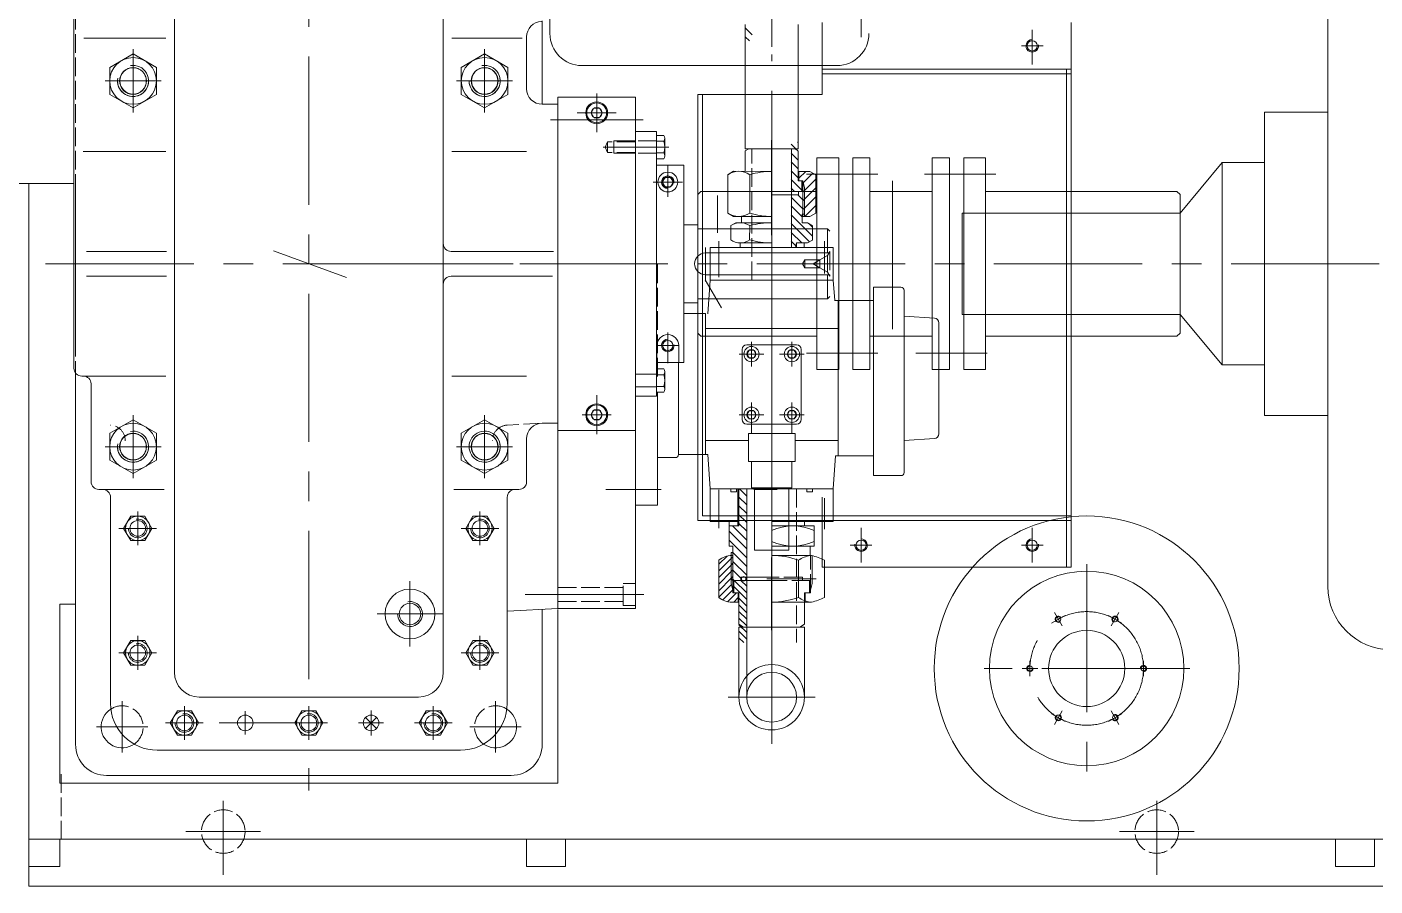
# Model space of a CAD drawing. Header units: inches. Extents: x 76 to 22091, y 292 to 17065.
# Drawn here: x 11301 to 12167, y 6599 to 7151 of the extents above; entities that cross this region are included whole.
import ezdxf

# ---------------------------------------------------------------- set-up
doc = ezdxf.new("R2010")
doc.units = ezdxf.units.IN
doc.header["$MEASUREMENT"] = 0
for name, pattern in [('ACAD_ISO02W100', [15, 12, -3]), ('CENTER', [50.8, 31.75, -6.35, 6.35, -6.35]), ('EB_DASH', [6, 3, -3])]:
    doc.linetypes.add(name, pattern=pattern)
for name, color, linetype, lineweight in [('CAXA0', 7, 'Continuous', 5), ('CAXA1', 5, 'CENTER', 5), ('CAXA2', 6, 'EB_DASH', 5), ('CAXA3', 7, 'Continuous', 5)]:
    doc.layers.add(name, color=color, linetype=linetype, lineweight=lineweight)

msp = doc.modelspace()

# ---------------------------------------------------------------- linework, layer by layer
at = {"layer": 'CAXA0', "color": 7, "linetype": 'Continuous', "lineweight": 5}
for p, q in [((11331, 7396.86), (11331, 6931.27)), ((11395.58, 7358.36), (11395.58, 6735.92)), ((11568.44, 7358.36), (11568.44, 6735.92)), ((11637.01, 7357.18), (11637.01, 7146.26)), ((12137.01, 6791.13), (12137.01, 7205.6)), ((11632.01, 7154.44), (11632.01, 7100.86)), ((11762.52, 7152.16), (11762.52, 7072.26)), ((11762.52, 7149.95), (11767.02, 7145.45)), ((11796.52, 7152.16), (11796.52, 7072.26)), ((11972, 6803.37), (11972, 7153.37)), ((11390.01, 7143.36), (11337.43, 7143.36)), ((11574, 7143.36), (11619.18, 7143.36)), ((11622.01, 7144.16), (11622.01, 7110.86)), ((11762.52, 7144.3), (11765.16, 7141.66)), ((11369.01, 7133.18), (11354.01, 7124.52)), ((11369.01, 7133.18), (11384.01, 7124.52)), ((11595, 7133.18), (11580, 7124.52)), ((11595, 7133.18), (11610, 7124.52)), ((11632.02, 7136.8), (11632.02, 7100.86)), ((11954, 7138.37), (11940, 7138.37)), ((11354.01, 7107.2), (11354.01, 7124.52)), ((11384.01, 7107.2), (11384.01, 7124.52)), ((11580, 7107.2), (11580, 7124.52)), ((11610, 7107.2), (11610, 7124.52)), ((11657.51, 7125.76), (11821.51, 7125.76)), ((11812, 7123.37), (11972, 7123.37)), ((11969, 6803.37), (11969, 7123.37)), ((11812, 7120.37), (11972, 7120.37)), ((11369.01, 7098.54), (11354.01, 7107.2)), ((11369.01, 7098.54), (11384.01, 7107.2)), ((11595, 7098.54), (11580, 7107.2)), ((11595, 7098.54), (11610, 7107.2)), ((11632.01, 7100.86), (11642.02, 7100.86)), ((11642.02, 7105.36), (11642.02, 6777.47)), ((11642.02, 7105.36), (11642.02, 7083.37)), ((11642.02, 7105.36), (11692.02, 7105.36)), ((11663.55, 7095.36), (11665.28, 7098.36)), ((11668.75, 7098.36), (11665.28, 7098.36)), ((11670.48, 7095.36), (11668.75, 7098.36)), ((11692.02, 6907.86), (11692.02, 7105.36)), ((11663.55, 7095.36), (11665.28, 7092.36)), ((11663.55, 7095.36), (11665.28, 7092.36)), ((11668.75, 7092.36), (11665.28, 7092.36)), ((11670.48, 7095.36), (11668.75, 7092.36)), ((12096.29, 7095.87), (12096.29, 6900.87)), ((12096.29, 7095.87), (12137.01, 7095.87)), ((11642.02, 7083.37), (11642.02, 7023.36)), ((11692.02, 7083.36), (11705.52, 7083.36)), ((11705.52, 6913.35), (11705.52, 7083.36)), ((11710.21, 7080.87), (11705.52, 7080.87)), ((11710.21, 7077.11), (11705.52, 7077.11)), ((11710.82, 7078.99), (11710.82, 7067.73)), ((11796.52, 7072.26), (11762.52, 7072.26)), ((11764.91, 7072.27), (11762.56, 7070.92)), ((11792.07, 7075.15), (11796.57, 7070.65)), ((11792.2, 7008.86), (11792.2, 7072.26)), ((11794.22, 7072.26), (11796.57, 7070.89)), ((11796.21, 7076.66), (11796.57, 7076.3)), ((11390.01, 7070.46), (11336.95, 7070.46)), ((11574, 7070.46), (11622.01, 7070.46)), ((11710.21, 7069.61), (11705.52, 7069.61)), ((11710.21, 7065.85), (11705.52, 7065.85)), ((11762.56, 7070.92), (11762.55, 7057.77)), ((11792.07, 7069.49), (11796.56, 7065)), ((11792.07, 7063.84), (11796.56, 7059.35)), ((11796.56, 7070.9), (11796.55, 7051.74)), ((11808.58, 7066.35), (11808.58, 6930.37)), ((11822.58, 7066.35), (11808.58, 7066.35)), ((11822.58, 7066.37), (11822.58, 6930.37)), ((11831.58, 7066.35), (11831.58, 6930.37)), ((11842.58, 7066.35), (11831.58, 7066.35)), ((11842.58, 7066.35), (11842.58, 6930.37)), ((11893.78, 7066.35), (11882.78, 7066.35)), ((11882.78, 7066.35), (11882.78, 6930.37)), ((11893.78, 7066.35), (11893.78, 6930.37)), ((11903.03, 7066.37), (11903.03, 6930.37)), ((11903.03, 7066.35), (11917.03, 7066.35)), ((11917.03, 7066.35), (11917.03, 6930.37)), ((12042.01, 7030.87), (12069.15, 7063.37)), ((12069.15, 6933.37), (12069.15, 7063.37)), ((12069.15, 7063.37), (12096.29, 7063.37)), ((11723.01, 7061.75), (11705.52, 7061.75)), ((11709.29, 7050.86), (11711.03, 7053.86)), ((11714.49, 7053.86), (11711.03, 7053.86)), ((11716.22, 7050.86), (11714.49, 7053.86)), ((11723.01, 6934.96), (11723.01, 7061.75)), ((11751.25, 7055.59), (11751.23, 7030.97)), ((11751.25, 7055.59), (11751.23, 7030.97)), ((11755.04, 7057.78), (11751.25, 7055.59)), ((11755.04, 7057.78), (11751.25, 7055.59)), ((11779.55, 7057.76), (11755.04, 7057.78)), ((11779.55, 7057.76), (11755.04, 7057.78)), ((11765.4, 7055.58), (11765.38, 7030.96)), ((11765.4, 7055.58), (11765.38, 7030.96)), ((11792.07, 7058.18), (11796.55, 7053.7)), ((11804.06, 7057.74), (11796.55, 7057.74)), ((11804.06, 7057.74), (11796.55, 7057.74)), ((11797.05, 7057.74), (11797.05, 7051.74)), ((11801.51, 7057.74), (11797.05, 7053.28)), ((11797.05, 7057.74), (11797.05, 7051.74)), ((11801.51, 7057.74), (11797.05, 7053.28)), ((11806.03, 7056.6), (11799.84, 7050.42)), ((11806.03, 7056.6), (11799.84, 7050.42)), ((11804.06, 7057.74), (11807.85, 7055.54)), ((11804.06, 7057.74), (11807.85, 7055.54)), ((11807.85, 7055.54), (11807.83, 7030.92)), ((11807.85, 7055.54), (11807.83, 7030.92)), ((11285.01, 7049.86), (11331, 7049.86)), ((11302.01, 6813.36), (11302.01, 7049.86)), ((11709.29, 7050.86), (11711.03, 7047.86)), ((11709.29, 7050.86), (11711.03, 7047.86)), ((11714.49, 7047.86), (11711.03, 7047.86)), ((11716.22, 7050.86), (11714.49, 7047.86)), ((11792.07, 7052.52), (11798.84, 7045.75)), ((11792.07, 7046.87), (11794.19, 7044.74)), ((11799.55, 7051.74), (11796.55, 7051.74)), ((11799.55, 7051.74), (11796.55, 7051.74)), ((11798.51, 7051.74), (11798.85, 7051.4)), ((11798.85, 7051.74), (11798.84, 7044.74)), ((11798.85, 7051.74), (11798.84, 7044.74)), ((11799.55, 7051.74), (11799.53, 7028.74)), ((11799.55, 7051.74), (11799.53, 7028.74)), ((11800.54, 7045.47), (11799.54, 7044.47)), ((11800.54, 7045.47), (11799.54, 7044.47)), ((11799.84, 7050.42), (11799.55, 7050.12)), ((11799.84, 7050.42), (11799.55, 7050.12)), ((11807.85, 7052.76), (11800.54, 7045.47)), ((11807.85, 7052.76), (11800.54, 7045.47)), ((11807.84, 7047.1), (11800.54, 7039.81)), ((11807.84, 7047.1), (11800.54, 7039.81)), ((11734, 7044.85), (11732, 7042.85)), ((11808.58, 7044.85), (11734, 7044.85)), ((11799.54, 7044.74), (11779.54, 7044.76)), ((11799.54, 7044.74), (11779.54, 7044.76)), ((11796.79, 7042.64), (11779.54, 7042.66)), ((11796.79, 7042.64), (11779.54, 7042.66)), ((11792.07, 7041.21), (11799.53, 7033.75)), ((11796.29, 7042.64), (11799.54, 7039.4)), ((11796.79, 7044.74), (11796.79, 7042.64)), ((11796.79, 7044.74), (11796.79, 7042.64)), ((11800.54, 7039.81), (11799.54, 7038.81)), ((11800.54, 7039.81), (11799.54, 7038.81)), ((11807.84, 7041.45), (11800.53, 7034.15)), ((11807.84, 7041.45), (11800.53, 7034.15)), ((11882.78, 7044.85), (11842.58, 7044.85)), ((12040, 7044.86), (11917.03, 7044.86)), ((12042, 7042.86), (12040, 7044.86)), ((12042, 6953.88), (12042, 7042.86)), ((11755.02, 7028.78), (11751.23, 7030.97)), ((11755.02, 7028.78), (11751.23, 7030.97)), ((11755.02, 7028.78), (11779.53, 7028.76)), ((11755.02, 7028.78), (11779.53, 7028.76)), ((11760.03, 7028.78), (11760.02, 7024.78)), ((11760.03, 7028.78), (11760.02, 7024.78)), ((11792.07, 7035.55), (11799.03, 7028.6)), ((11792.07, 7029.89), (11805.81, 7016.15)), ((11799.03, 7030.24), (11799.02, 7024.74)), ((11799.03, 7030.24), (11799.02, 7024.74)), ((11800.53, 7030.24), (11799.03, 7030.24)), ((11800.53, 7030.24), (11799.03, 7030.24)), ((11804.03, 7028.74), (11799.03, 7028.74)), ((11804.03, 7028.74), (11799.03, 7028.74)), ((11800.53, 7034.15), (11799.53, 7033.15)), ((11800.53, 7034.15), (11799.53, 7033.15)), ((11807.83, 7035.79), (11800.77, 7028.74)), ((11807.83, 7035.79), (11800.77, 7028.74)), ((11804.03, 7028.74), (11807.83, 7030.92)), ((11804.03, 7028.74), (11807.83, 7030.92)), ((11902.01, 7030.87), (12042, 7030.87)), ((11902.01, 6965.87), (11902.01, 7030.87)), ((11902.01, 7030.87), (12042.01, 7030.87)), ((11723.01, 7023.36), (11732, 7023.36)), ((11815.45, 7020.86), (11732, 7020.86)), ((11753.22, 7022.88), (11753.21, 7013.69)), ((11753.22, 7022.88), (11753.21, 7013.69)), ((11756.52, 7024.78), (11753.22, 7022.88)), ((11756.52, 7024.78), (11753.22, 7022.88)), ((11756.52, 7024.78), (11779.52, 7024.76)), ((11756.52, 7024.78), (11779.52, 7024.76)), ((11765.37, 7022.87), (11765.36, 7013.68)), ((11765.37, 7022.87), (11765.36, 7013.68)), ((11792.07, 7024.24), (11803.82, 7012.49)), ((11802.52, 7024.74), (11799.02, 7024.74)), ((11802.52, 7024.74), (11799.02, 7024.74)), ((11802.52, 7024.74), (11805.82, 7022.83)), ((11802.52, 7024.74), (11805.82, 7022.83)), ((11803.38, 7024.24), (11805.82, 7021.8)), ((11805.82, 7022.83), (11805.81, 7013.64)), ((11805.82, 7022.83), (11805.81, 7013.64)), ((11815.45, 7020.86), (11816.95, 7019.36)), ((11815.45, 7020.86), (11815.45, 7005.36)), ((11779.51, 7011.76), (11759.29, 7011.78)), ((11779.51, 7011.76), (11759.29, 7011.78)), ((11759.33, 7011.78), (11759.33, 7008.86)), ((11792.07, 7018.58), (11798.91, 7011.74)), ((11792.07, 7012.92), (11795.1, 7009.89)), ((11794.87, 7008.86), (11795.51, 7011.74)), ((11795.51, 7008.86), (11795.51, 7011.74)), ((11802.51, 7011.74), (11795.51, 7011.74)), ((11802.51, 7011.74), (11796.01, 7011.74)), ((11800.33, 7011.74), (11800.33, 7008.86)), ((11802.51, 7011.74), (11805.81, 7013.64)), ((11802.51, 7011.74), (11805.81, 7013.64)), ((11390.58, 7006.37), (11339.01, 7006.37)), ((11639.27, 7006.37), (11573.44, 7006.37)), ((11816.95, 7005.36), (11736.96, 7005.36)), ((11739.96, 6987.86), (11739.96, 7008.86)), ((11739.96, 7008.86), (11819.06, 7008.86)), ((11819.06, 6987.86), (11819.06, 7008.86)), ((11390.58, 6990.37), (11339.01, 6990.37)), ((11573.44, 6990.36), (11638.73, 6990.36)), ((11816.96, 6991.36), (11736.96, 6991.36)), ((11739.96, 6987.86), (11738.42, 6966.26)), ((11739.96, 6987.86), (11819.06, 6987.86)), ((11815.45, 6991.36), (11815.45, 6975.86)), ((11819.07, 6987.86), (11820.01, 6974.76)), ((11815.45, 6975.86), (11732, 6975.86)), ((11815.45, 6975.86), (11816.95, 6977.36)), ((11862.58, 6983.36), (11845.02, 6983.36)), ((11845.02, 6983.36), (11845.02, 6862.26)), ((11864.58, 6981.36), (11864.58, 6864.26)), ((11642.02, 6776.86), (11642.02, 6973.36)), ((11723.01, 6973.36), (11732, 6973.36)), ((11845.02, 6974.76), (11819.94, 6974.76)), ((11822.16, 6974.76), (11822.16, 6874.91)), ((11722.76, 6966.36), (11736.87, 6966.36)), ((11736.87, 6966.36), (11736.87, 6875.86)), ((11884.22, 6963.45), (11864.58, 6964.78)), ((11887.02, 6960.46), (11887.02, 6889.07)), ((11902.01, 6965.87), (12042, 6965.87)), ((12042.01, 6965.87), (12069.15, 6933.37)), ((11734, 6951.87), (11732, 6953.87)), ((11808.58, 6951.87), (11734, 6951.87)), ((11736.87, 6956.86), (11822.16, 6956.86)), ((11882.78, 6951.87), (11842.58, 6951.87)), ((12040, 6951.88), (11917.03, 6951.88)), ((12042, 6953.88), (12040, 6951.88)), ((11705.76, 6934.96), (11705.76, 6945.86)), ((11719.76, 6934.96), (11719.76, 6945.86)), ((11760.52, 6943.36), (11760.52, 6898.36)), ((11763.52, 6946.36), (11795.52, 6946.36)), ((11763.63, 6940.36), (11765.07, 6942.86)), ((11767.96, 6942.86), (11765.07, 6942.86)), ((11769.4, 6940.36), (11767.96, 6942.86)), ((11789.63, 6940.36), (11791.07, 6942.86)), ((11793.96, 6942.86), (11791.07, 6942.86)), ((11795.4, 6940.36), (11793.96, 6942.86)), ((11798.52, 6943.36), (11798.52, 6898.36)), ((11692.02, 6913.35), (11692.02, 6935.85)), ((11723.01, 6934.96), (11705.52, 6934.96)), ((11719.52, 6934.97), (11719.52, 6875.86)), ((11719.52, 6934.97), (11719.52, 6875.86)), ((11763.63, 6940.36), (11765.07, 6937.86)), ((11763.63, 6940.36), (11765.07, 6937.86)), ((11767.96, 6937.86), (11765.07, 6937.86)), ((11769.4, 6940.36), (11767.96, 6937.86)), ((11789.63, 6940.36), (11791.07, 6937.86)), ((11789.63, 6940.36), (11791.07, 6937.86)), ((11793.96, 6937.86), (11791.07, 6937.86)), ((11795.4, 6940.36), (11793.96, 6937.86)), ((12069.15, 6933.37), (12096.29, 6933.37)), ((11332.01, 6927.74), (11332.01, 6725.86)), ((11390.01, 6926.27), (11336, 6926.27)), ((11574, 6926.27), (11622.01, 6926.27)), ((11705.52, 6927.36), (11692.02, 6927.36)), ((11710.21, 6930.87), (11705.52, 6930.87)), ((11710.21, 6927.12), (11705.52, 6927.12)), ((11710.82, 6917.74), (11710.82, 6928.99)), ((11822.58, 6930.37), (11808.58, 6930.37)), ((11842.58, 6930.37), (11831.58, 6930.37)), ((11893.78, 6930.37), (11882.78, 6930.37)), ((11903.03, 6930.37), (11917.03, 6930.37)), ((11342.01, 6868.37), (11342.01, 6921.27)), ((11705.52, 6919.36), (11692.02, 6919.36)), ((11710.21, 6919.61), (11705.52, 6919.61)), ((11710.21, 6915.86), (11705.52, 6915.86)), ((11706.02, 6915.86), (11706.02, 6843.36)), ((11692.02, 6913.35), (11705.52, 6913.35)), ((11692.02, 6776.86), (11692.02, 6907.86)), ((11369.01, 6898.19), (11354.01, 6889.53)), ((11369.01, 6898.19), (11384.01, 6889.53)), ((11595, 6898.19), (11580, 6889.53)), ((11595, 6898.19), (11610, 6889.53)), ((11663.55, 6901.36), (11665.28, 6904.36)), ((11663.55, 6901.36), (11665.28, 6898.36)), ((11663.55, 6901.36), (11665.28, 6898.36)), ((11668.75, 6904.36), (11665.28, 6904.36)), ((11668.75, 6898.36), (11665.28, 6898.36)), ((11670.48, 6901.36), (11668.75, 6904.36)), ((11670.48, 6901.36), (11668.75, 6898.36)), ((11763.63, 6901.36), (11765.07, 6903.86)), ((11763.63, 6901.36), (11765.07, 6898.86)), ((11763.63, 6901.36), (11765.07, 6898.86)), ((11767.96, 6903.86), (11765.07, 6903.86)), ((11767.96, 6898.86), (11765.07, 6898.86)), ((11769.4, 6901.36), (11767.96, 6903.86)), ((11769.4, 6901.36), (11767.96, 6898.86)), ((11789.63, 6901.36), (11791.07, 6903.86)), ((11789.63, 6901.36), (11791.07, 6898.86)), ((11789.63, 6901.36), (11791.07, 6898.86)), ((11793.96, 6903.86), (11791.07, 6903.86)), ((11793.96, 6898.86), (11791.07, 6898.86)), ((11795.4, 6901.36), (11793.96, 6903.86)), ((11795.4, 6901.36), (11793.96, 6898.86)), ((12096.29, 6900.87), (12137.01, 6900.87)), ((11354.01, 6872.21), (11354.01, 6889.53)), ((11384.01, 6872.21), (11384.01, 6889.53)), ((11580, 6872.21), (11580, 6889.53)), ((11610, 6872.21), (11610, 6889.53)), ((11632.01, 6895.87), (11642.02, 6895.87)), ((11642.02, 6891.36), (11692.02, 6891.36)), ((11763.52, 6895.36), (11795.52, 6895.36)), ((11794.52, 6889.36), (11764.52, 6889.36)), ((11764.52, 6871.36), (11764.52, 6889.36)), ((11766.52, 6889.36), (11766.52, 6894.94)), ((11792.52, 6889.36), (11792.52, 6893.92)), ((11794.52, 6871.36), (11794.52, 6889.36)), ((11622.01, 6885.87), (11622.01, 6858.36)), ((11736.87, 6884.86), (11764.52, 6884.86)), ((11794.52, 6884.86), (11822.16, 6884.86)), ((11884.22, 6886.07), (11864.58, 6884.75)), ((11332.01, 6873.37), (11332.01, 6689.62)), ((11369.01, 6863.55), (11354.01, 6872.21)), ((11369.01, 6863.55), (11384.01, 6872.21)), ((11595, 6863.55), (11580, 6872.21)), ((11595, 6863.55), (11610, 6872.21)), ((11717.52, 6873.86), (11706.02, 6873.86)), ((11719.52, 6875.86), (11738.4, 6875.86)), ((11739.96, 6853.86), (11738.39, 6875.86)), ((11819.06, 6853.86), (11820.57, 6875.02)), ((11845.02, 6874.91), (11820.57, 6874.91)), ((11342.01, 6868.37), (11342.01, 6858.36)), ((11794.52, 6871.36), (11764.52, 6871.36)), ((11766.51, 6854.36), (11766.51, 6871.36)), ((11766.52, 6854.36), (11766.52, 6871.36)), ((11792.51, 6854.36), (11792.51, 6871.36)), ((11792.52, 6854.36), (11792.52, 6871.36)), ((11845.02, 6862.26), (11862.58, 6862.26)), ((11347.01, 6853.36), (11349.51, 6853.36)), ((11348.26, 6853.36), (11388.92, 6853.36)), ((11354.51, 6848.36), (11354.51, 6715.86)), ((11615.75, 6853.36), (11575.1, 6853.36)), ((11609.51, 6848.36), (11609.51, 6715.86)), ((11617.01, 6853.36), (11614.51, 6853.36)), ((11739.96, 6853.86), (11819.06, 6853.86)), ((11739.96, 6853.86), (11739.96, 6832.86)), ((11739.96, 6853.86), (11819.06, 6853.86)), ((11753.21, 6853.86), (11753.21, 6851.86)), ((11753.21, 6851.86), (11757.01, 6851.86)), ((11757.01, 6853.86), (11757.01, 6851.86)), ((11758.51, 6829.96), (11758.51, 6853.86)), ((11763.51, 6843.49), (11758.51, 6848.49)), ((11763.51, 6849.15), (11758.8, 6853.86)), ((11763.51, 6853.86), (11763.51, 6719.86)), ((11792.51, 6854.36), (11766.51, 6854.36)), ((11768.51, 6814.36), (11768.51, 6854.36)), ((11790.51, 6814.36), (11790.51, 6854.36)), ((11802.01, 6853.86), (11802.01, 6851.86)), ((11805.81, 6851.86), (11802.01, 6851.86)), ((11805.81, 6853.86), (11805.81, 6851.86)), ((11819.06, 6853.86), (11819.06, 6832.86)), ((11706.02, 6843.36), (11692.02, 6843.36)), ((11763.51, 6837.84), (11758.51, 6842.83)), ((11367.47, 6836.23), (11362.93, 6828.36)), ((11376.55, 6836.23), (11367.47, 6836.23)), ((11381.09, 6828.36), (11376.55, 6836.23)), ((11582.93, 6828.36), (11587.47, 6836.23)), ((11587.47, 6836.23), (11596.55, 6836.23)), ((11596.55, 6836.23), (11601.09, 6828.36)), ((11732, 6833.37), (11972, 6833.37)), ((11735, 6836.37), (11972, 6836.37)), ((11739.96, 6832.86), (11758.51, 6832.86)), ((11752.23, 6832.86), (11752.23, 6816.96)), ((11752.23, 6829.96), (11758.51, 6829.96)), ((11752.23, 6829.96), (11758.51, 6829.96)), ((11763.51, 6820.87), (11754.42, 6829.96)), ((11762.83, 6832.86), (11758.51, 6837.18)), ((11763.51, 6826.52), (11758.51, 6831.52)), ((11763.51, 6832.18), (11762.83, 6832.86)), ((11779.51, 6832.86), (11819.06, 6832.86)), ((11779.51, 6829.96), (11806.79, 6829.96)), ((11800.51, 6832.86), (11800.51, 6829.96)), ((11806.79, 6829.96), (11806.79, 6816.96)), ((11362.93, 6828.36), (11367.47, 6820.5)), ((11376.55, 6820.5), (11367.47, 6820.5)), ((11376.55, 6820.5), (11381.09, 6828.36)), ((11587.47, 6820.5), (11582.93, 6828.36)), ((11587.47, 6820.5), (11596.55, 6820.5)), ((11601.09, 6828.36), (11596.55, 6820.5)), ((11763.51, 6815.21), (11752.23, 6826.49)), ((11763.51, 6809.55), (11752.23, 6820.83)), ((11302.01, 6598.58), (11302.01, 6813.36)), ((11752.23, 6816.96), (11754.61, 6816.96)), ((11753.51, 6812.96), (11754.61, 6812.96)), ((11753.51, 6810.95), (11753.51, 6812.96)), ((11754.61, 6786.96), (11754.61, 6816.96)), ((11763.51, 6803.9), (11754.61, 6812.79)), ((11790.51, 6814.36), (11768.51, 6814.36)), ((11779.51, 6816.96), (11806.79, 6816.96)), ((11804.17, 6810.96), (11804.17, 6816.96)), ((11750.8, 6810.59), (11745.51, 6805.31)), ((11753.51, 6809.07), (11745.51, 6801.07)), ((11745.51, 6783.96), (11745.51, 6807.96)), ((11753.51, 6804.82), (11745.51, 6796.82)), ((11754.61, 6810.17), (11753.51, 6809.07)), ((11754.61, 6805.92), (11753.51, 6804.82)), ((11753.89, 6810.96), (11754.61, 6810.96)), ((11763.51, 6798.24), (11754.61, 6807.14)), ((11779.51, 6810.96), (11805.14, 6810.96)), ((11796.76, 6807.96), (11796.76, 6783.96)), ((11812, 6803.37), (11972, 6803.37)), ((11813.51, 6783.96), (11813.51, 6807.96)), ((11642.02, 6795.86), (11642.02, 6776.86)), ((11753.51, 6800.58), (11745.51, 6792.58)), ((11753.51, 6796.34), (11745.51, 6788.34)), ((11754.61, 6801.68), (11753.51, 6800.58)), ((11754.61, 6797.44), (11753.51, 6796.34)), ((11754.61, 6794.96), (11753.51, 6796.06)), ((11759.76, 6796.33), (11754.61, 6801.48)), ((11755.48, 6794.96), (11754.61, 6795.82)), ((11754.61, 6794.96), (11779.51, 6794.96)), ((11755.26, 6786.96), (11755.26, 6794.96)), ((11755.48, 6794.96), (11763.51, 6786.92)), ((11759.72, 6794.96), (11763.51, 6791.16)), ((11759.76, 6796.93), (11779.51, 6796.93)), ((11759.76, 6794.96), (11759.76, 6796.93)), ((11753.68, 6792.26), (11745.51, 6784.1)), ((11754.55, 6788.89), (11748, 6782.34)), ((11756.86, 6786.96), (11751.15, 6781.25)), ((11754.61, 6786.96), (11758.51, 6786.96)), ((11755.26, 6790.93), (11763.51, 6782.68)), ((11758.01, 6780.96), (11758.01, 6786.96)), ((11758.51, 6766.87), (11758.51, 6786.96)), ((11322.01, 6779.62), (11322.01, 6664.62)), ((11332.01, 6779.62), (11322.01, 6779.62)), ((11642.02, 6776.86), (11609.63, 6775.16)), ((11692.02, 6776.86), (11642.02, 6776.86)), ((11753.89, 6780.96), (11758.51, 6780.96)), ((11758.01, 6783.87), (11755.1, 6780.96)), ((11758.51, 6783.44), (11763.51, 6778.44)), ((11758.51, 6779.19), (11763.51, 6774.19)), ((11779.51, 6780.96), (11805.14, 6780.96)), ((11800.51, 6766.87), (11800.51, 6780.96)), ((11632.01, 6776.34), (11632.01, 6689.62)), ((11632.02, 6776.34), (11632.02, 6725.86)), ((11642.01, 6776.34), (11642.01, 6664.62)), ((11758.51, 6774.95), (11763.51, 6769.95)), ((11758.51, 6770.71), (11763.51, 6765.71)), ((11758.51, 6766.87), (11761.31, 6764.87)), ((11758.51, 6766.47), (11763.51, 6761.47)), ((11758.51, 6719.86), (11758.51, 6764.87)), ((11758.51, 6764.87), (11800.51, 6764.87)), ((11758.51, 6762.22), (11763.51, 6757.22)), ((11800.51, 6766.87), (11797.71, 6764.87)), ((11800.51, 6719.86), (11800.51, 6764.87)), ((11367.47, 6756.23), (11362.93, 6748.36)), ((11376.55, 6756.23), (11367.47, 6756.23)), ((11381.09, 6748.36), (11376.55, 6756.23)), ((11582.93, 6748.36), (11587.47, 6756.23)), ((11587.47, 6756.23), (11596.55, 6756.23)), ((11596.55, 6756.23), (11601.09, 6748.36)), ((11758.51, 6757.98), (11761.54, 6754.96)), ((11362.93, 6748.36), (11367.47, 6740.5)), ((11376.55, 6740.5), (11381.09, 6748.36)), ((11587.47, 6740.5), (11582.93, 6748.36)), ((11592.01, 6743.31), (11592.01, 6742.36)), ((11601.09, 6748.36), (11596.55, 6740.5)), ((11376.55, 6740.5), (11367.47, 6740.5)), ((11587.47, 6740.5), (11596.55, 6740.5)), ((11482.01, 6719.92), (11411.58, 6719.92)), ((11482, 6719.92), (11552.44, 6719.92)), ((11397.47, 6711.23), (11392.93, 6703.36)), ((11406.55, 6711.23), (11397.47, 6711.23)), ((11411.09, 6703.36), (11406.55, 6711.23)), ((11477.47, 6711.23), (11472.93, 6703.36)), ((11486.55, 6711.23), (11477.47, 6711.23)), ((11491.09, 6703.36), (11486.55, 6711.23)), ((11552.93, 6703.36), (11557.47, 6711.23)), ((11557.47, 6711.23), (11566.55, 6711.23)), ((11566.55, 6711.23), (11571.09, 6703.36)), ((11392.93, 6703.36), (11397.47, 6695.5)), ((11406.55, 6695.5), (11411.09, 6703.36)), ((11472.93, 6703.36), (11477.47, 6695.5)), ((11486.55, 6695.5), (11491.09, 6703.36)), ((11557.47, 6695.5), (11552.93, 6703.36)), ((11571.09, 6703.36), (11566.55, 6695.5)), ((11406.55, 6695.5), (11397.47, 6695.5)), ((11486.55, 6695.5), (11477.47, 6695.5)), ((11557.47, 6695.5), (11566.55, 6695.5)), ((11579.51, 6685.86), (11384.51, 6685.86)), ((11642.01, 6664.62), (11322.01, 6664.62)), ((11612.01, 6669.62), (11352.01, 6669.62)), ((12752.01, 6628.58), (11302.01, 6628.58)), ((11322.01, 6611.08), (11322.01, 6628.58)), ((11622.01, 6611.08), (11622.01, 6628.58)), ((11647.01, 6611.08), (11647.01, 6628.58)), ((12142.01, 6611.08), (12142.01, 6628.58)), ((12167.01, 6611.08), (12167.01, 6628.58)), ((11322.01, 6611.08), (11302.01, 6611.08)), ((11647.01, 6611.08), (11622.01, 6611.08)), ((12167.01, 6611.08), (12142.01, 6611.08)), ((12752.01, 6598.58), (11302.01, 6598.58))]:
    msp.add_line(p, q, dxfattribs=at)
for centre, radius in [((11947, 7138.37), 3.32), ((11369.01, 7115.86), 15), ((11369.01, 7115.86), 8.65), ((11369.01, 7115.86), 8.5), ((11595, 7115.86), 15), ((11595.01, 7115.86), 8.65), ((11595, 7115.86), 8.5), ((11667.02, 7095.36), 7), ((11667.02, 7095.36), 3.46), ((11712.76, 7050.86), 3.46), ((11712.76, 7050.86), 3.32), ((11712.76, 6945.86), 3.32), ((11766.52, 6940.36), 2.89), ((11792.52, 6940.36), 2.89), ((11667.02, 6901.36), 7), ((11667.02, 6901.36), 3.46), ((11766.52, 6901.36), 2.89), ((11792.52, 6901.36), 2.89), ((11369.01, 6880.87), 15), ((11369.01, 6880.87), 8.65), ((11369.01, 6880.87), 8.5), ((11595, 6880.87), 15), ((11595.01, 6880.87), 8.65), ((11595, 6880.87), 8.5), ((11372.01, 6828.36), 7.86), ((11372.01, 6828.36), 5.05), ((11592.01, 6828.36), 7.86), ((11592.01, 6828.36), 5.05), ((11837, 6817.56), 3.32), ((11947, 6817.56), 3.32), ((11982.01, 6738.37), 62.5), ((11547.01, 6773.37), 16), ((11547.01, 6773.37), 6.92), ((11963.76, 6769.98), 1.62), ((12000.26, 6769.98), 1.62), ((11982.01, 6738.37), 24.5), ((11372.01, 6748.36), 7.86), ((11372.01, 6748.36), 5.05), ((11592.01, 6748.36), 7.86), ((11592.01, 6748.36), 5.05), ((11779.51, 6719.86), 21), ((11779.51, 6719.86), 16), ((11945.51, 6738.37), 1.62), ((12018.51, 6738.37), 1.62), ((11402.01, 6703.36), 7.86), ((11402.01, 6703.36), 5.05), ((11441.12, 6703.36), 5), ((11482.01, 6703.36), 7.86), ((11482.01, 6703.36), 5.05), ((11522.01, 6703.36), 5), ((11562.01, 6703.36), 7.86), ((11562.01, 6703.36), 5.05), ((11963.76, 6706.76), 1.62), ((12000.26, 6706.76), 1.62)]:
    msp.add_circle(centre, radius, dxfattribs=at)
for centre, radius, start, end in [((11632.01, 7144.16), 10, 93, 180), ((11657.51, 7146.26), 20.5, 180, 270), ((11821.51, 7146.26), 20.5, 270, 0), ((11947, 7138.37), 4, 90, 10), ((11369.01, 7115.86), 10, 180, 100), ((11595.01, 7115.86), 10, 180, 100), ((11369.01, 7115.86), 10, 170, 0), ((11595, 7115.86), 10, 180, 10), ((11632.01, 7110.86), 10, 180, 270), ((11667.02, 7095.36), 6.36, 0, 180), ((11667.02, 7095.36), 6.36, 180, 0), ((11707.59, 7078.99), 3.23, 324.42999, 35.57001), ((11698.82, 7073.36), 12, 341.77609, 18.22391), ((11707.59, 7067.73), 3.23, 324.42999, 35.57001), ((11712.76, 7050.86), 6.36, 0, 180), ((11712.76, 7050.86), 4, 350, 270), ((11758.32, 7045.25), 12.53, 55.56432, 124.33281), ((11758.32, 7045.25), 12.53, 55.56432, 124.33281), ((11779.51, 7010.93), 46.83, 89.94857, 107.53652), ((11779.51, 7010.93), 46.83, 89.94857, 107.53652), ((11712.76, 7050.86), 6.36, 180, 0), ((11758.31, 7041.3), 12.53, 235.56432, 304.33281), ((11758.31, 7041.3), 12.53, 235.56432, 304.33281), ((11779.57, 7075.59), 46.83, 252.36061, 269.94857), ((11779.57, 7075.59), 46.83, 252.36061, 269.94857), ((11759.29, 7014.14), 10.64, 55.12338, 124.77375), ((11759.29, 7014.14), 10.64, 55.12338, 124.77375), ((11779.47, 6971.26), 53.5, 89.94857, 105.28574), ((11779.47, 6971.26), 53.5, 89.94857, 105.28574), ((11573.44, 7011.37), 5, 180, 270), ((11759.3, 7022.41), 10.64, 235.12338, 304.77375), ((11759.3, 7022.41), 10.64, 235.12338, 304.77375), ((11779.56, 7065.26), 53.5, 254.61139, 269.94857), ((11779.56, 7065.26), 53.5, 254.61139, 269.94857), ((11736.96, 6998.37), 7, 90, 270), ((11573.44, 6985.36), 5, 90, 180), ((11862.58, 6981.36), 2, 0, 90), ((11884.02, 6960.46), 3, 0, 86.13391), ((11712.76, 6945.86), 7, 0, 180), ((11763.52, 6943.36), 3, 90, 180), ((11766.52, 6940.36), 4.89, 0, 180), ((11792.52, 6940.36), 4.89, 0, 180), ((11795.52, 6943.36), 3, 0, 90), ((11766.52, 6940.36), 4.89, 180, 0), ((11792.52, 6940.36), 4.89, 180, 0), ((11336, 6931.27), 5, 180, 270), ((11337.01, 6921.27), 5, 0, 90), ((11707.59, 6928.99), 3.23, 324.42999, 35.57001), ((11698.82, 6923.37), 12, 341.77609, 18.22391), ((11707.59, 6917.74), 3.23, 324.42999, 35.57001), ((11667.02, 6901.36), 6.36, 0, 180), ((11667.02, 6901.36), 6.36, 180, 0), ((11763.52, 6898.36), 3, 180, 270), ((11766.52, 6901.36), 4.89, 0, 180), ((11766.52, 6901.36), 4.89, 180, 0), ((11792.52, 6901.36), 4.89, 0, 180), ((11792.52, 6901.36), 4.89, 180, 0), ((11795.52, 6898.36), 3, 270, 0), ((11369.01, 6880.87), 10, 180, 100), ((11595.01, 6880.87), 10, 260, 180), ((11632.01, 6885.87), 10, 90, 180), ((11369.01, 6880.87), 10, 170, 0), ((11595, 6880.87), 10, 180, 10), ((11884.02, 6889.07), 3, 273.86609, 0), ((11717.52, 6875.86), 2, 270, 0), ((11717.52, 6875.86), 2, 270, 0), ((11862.58, 6864.26), 2, 270, 0), ((11347.01, 6858.36), 5, 180, 270), ((11617.01, 6858.36), 5, 270, 0), ((11349.51, 6848.36), 5, 0, 90), ((11614.51, 6848.36), 5, 90, 180), ((11372.01, 6828.36), 6, 180, 100), ((11592.01, 6828.36), 6, 180, 100), ((11793.15, 6797.45), 32.51, 65.1914, 114.8086), ((11793.15, 6849.47), 32.51, 245.1914, 294.8086), ((11837, 6817.56), 4, 170, 90), ((11753.89, 6797.77), 13.19, 90, 129.41596), ((11779.51, 6759.86), 51.09, 70.26839, 90), ((11808.67, 6789.19), 22.22, 101.67763, 122.40169), ((11791.48, 6759.7), 53.05, 65.47075, 75.08309), ((12177.72, 6791.13), 40.71, 180, 270), ((11547.01, 6773.37), 8, 180, 100), ((11753.89, 6794.15), 13.19, 230.58404, 270), ((11779.51, 6832.05), 51.09, 270, 289.73161), ((11808.67, 6802.72), 22.22, 237.59831, 258.32237), ((11791.48, 6832.22), 53.05, 284.91691, 294.52925), ((11372.01, 6748.36), 6, 180, 100), ((11592.01, 6748.36), 6, 180, 100), ((11411.58, 6735.92), 16, 180, 270), ((11552.44, 6735.92), 16, 270, 0), ((11362.01, 6700.87), 13.5, 122.61987, 304.72352), ((11384.51, 6715.86), 30, 180, 270), ((11402.01, 6703.36), 6, 180, 100), ((11482.01, 6703.36), 6, 180, 100), ((11562.01, 6703.36), 6, 180, 100), ((11579.51, 6715.86), 30, 270, 0), ((11602.01, 6700.87), 13.5, 235.29181, 57.34929), ((11352.01, 6689.62), 20, 180, 270), ((11612.01, 6689.62), 20, 270, 0)]:
    msp.add_arc(centre, radius, start, end, dxfattribs=at)
at = {"layer": 'CAXA1', "linetype": 'CENTER', "lineweight": 5, "ltscale": 3}
for p, q in [((11482.01, 7588.77), (11482.01, 6659.97)), ((11779.52, 7146.61), (11779.52, 7338.36)), ((11779.52, 7338.36), (11779.52, 7137.72)), ((11837, 7143.9), (11837, 7166.22)), ((11837, 7162.87), (11837, 7148.87)), ((11947, 7126.4), (11947, 7148.72)), ((11947, 7145.37), (11947, 7131.37)), ((11369.01, 7136.18), (11369.01, 7095.54)), ((11595, 7136.18), (11595, 7095.54)), ((11779.51, 7014.21), (11779.51, 7132.86)), ((11369.01, 7129.86), (11369.01, 7101.86)), ((11369.01, 7128.86), (11369.01, 7102.86)), ((11595.01, 7129.86), (11595.01, 7101.86)), ((11595.01, 7128.86), (11595.01, 7102.86)), ((11387.01, 7115.86), (11351.01, 7115.86)), ((11355.01, 7115.86), (11383.01, 7115.86)), ((11356.01, 7115.86), (11382.01, 7115.86)), ((11577, 7115.86), (11613, 7115.86)), ((11581.01, 7115.86), (11609.01, 7115.86)), ((11582.01, 7115.86), (11608.01, 7115.86)), ((11667.02, 7107.86), (11667.02, 7082.86)), ((11667.02, 7104.73), (11667.02, 7086)), ((11637.27, 7090.86), (11696.89, 7090.86)), ((11652.1, 7090.86), (11684.18, 7090.86)), ((11679.52, 7095.36), (11654.52, 7095.36)), ((11676.38, 7095.36), (11657.65, 7095.36)), ((11779.51, 7014.2), (11779.51, 7085.02)), ((11779.51, 7082.68), (11779.51, 6990.32)), ((11779.51, 7080.92), (11779.51, 6689.87)), ((11695.02, 7073.36), (11671.26, 7073.36)), ((11697.38, 7073.36), (11671.26, 7073.36)), ((11713.46, 7073.36), (11678.41, 7073.36)), ((11779.5, 7016.82), (11779.5, 7077.82)), ((11712.76, 7043.25), (11712.76, 7061.75)), ((11712.76, 7060.22), (11712.76, 7041.49)), ((11712.76, 7043.86), (11712.76, 7057.86)), ((11801.92, 7055.85), (11847.77, 7055.85)), ((11923.69, 7055.85), (11877.84, 7055.85)), ((11722.12, 7050.86), (11703.39, 7050.86)), ((11719.76, 7050.86), (11705.76, 7050.86)), ((11857.19, 7051.61), (11857.19, 6945.12)), ((11744.61, 7042.2), (11744.61, 7018.2)), ((11745.51, 7013.01), (11745.51, 6989.68)), ((11813.51, 7013.01), (11813.51, 6992.13)), ((11459.36, 7006.6), (11506.25, 6989.54)), ((11736.96, 6987), (11736.96, 7008.82)), ((11312.81, 6998.37), (12955.01, 6998.37)), ((11538, 6998.36), (11613.25, 6998.36)), ((11747.16, 6970.14), (11736.86, 6987.98)), ((11779.51, 6991.9), (11779.51, 6741.64)), ((11779.52, 6984.63), (11779.52, 6819.31)), ((11712.76, 6934.46), (11712.76, 6954.26)), ((11712.76, 6952.86), (11712.76, 6938.86)), ((11719.76, 6945.86), (11705.76, 6945.86)), ((11766.52, 6948.25), (11766.52, 6932.47)), ((11792.52, 6948.25), (11792.52, 6932.47)), ((11774.41, 6940.36), (11758.63, 6940.36)), ((11800.41, 6940.36), (11784.63, 6940.36)), ((11801.92, 6940.87), (11847.77, 6940.87)), ((11918.07, 6940.87), (11872.22, 6940.87)), ((11667.02, 6888.86), (11667.02, 6913.86)), ((11667.02, 6910.73), (11667.02, 6892)), ((11766.52, 6909.25), (11766.52, 6893.47)), ((11792.52, 6909.25), (11792.52, 6893.47)), ((11369.01, 6901.19), (11369.01, 6860.55)), ((11595, 6901.19), (11595, 6860.55)), ((11676.38, 6901.36), (11657.65, 6901.36)), ((11774.41, 6901.36), (11758.63, 6901.36)), ((11800.41, 6901.36), (11784.63, 6901.36)), ((11369.01, 6897.36), (11369.01, 6869.36)), ((11369.01, 6893.87), (11369.01, 6867.87)), ((11595.01, 6897.36), (11595.01, 6869.36)), ((11595.01, 6867.87), (11595.01, 6893.87)), ((11387.01, 6880.87), (11351.01, 6880.87)), ((11356.01, 6880.87), (11382.01, 6880.87)), ((11577, 6880.87), (11613, 6880.87)), ((11582.01, 6880.87), (11608.01, 6880.87)), ((11779.51, 6856.87), (11779.48, 6762.87)), ((11708.44, 6853.37), (11672.83, 6853.37)), ((11701.91, 6853.36), (11678.62, 6853.36)), ((11745.51, 6853.23), (11745.51, 6828.4)), ((11768.11, 6853.36), (11783.11, 6853.36)), ((11813.51, 6847.88), (11813.51, 6827.89)), ((11372.01, 6817.5), (11372.01, 6839.23)), ((11372.01, 6838.11), (11372.01, 6818.61)), ((11372.01, 6837.36), (11372.01, 6819.36)), ((11592.01, 6817.5), (11592.01, 6839.23)), ((11592.01, 6838.11), (11592.01, 6818.61)), ((11592.01, 6837.36), (11592.01, 6819.36)), ((11837, 6806.4), (11837, 6828.72)), ((11947, 6806.4), (11947, 6828.72)), ((11359.93, 6828.36), (11384.09, 6828.36)), ((11362.26, 6828.36), (11381.76, 6828.36)), ((11363.01, 6828.36), (11381.01, 6828.36)), ((11604.09, 6828.36), (11579.93, 6828.36)), ((11582.26, 6828.36), (11601.76, 6828.36)), ((11583.01, 6828.36), (11601.01, 6828.36)), ((11837, 6824.56), (11837, 6810.56)), ((11947, 6824.56), (11947, 6810.56)), ((11830, 6817.56), (11844, 6817.56)), ((11954, 6817.56), (11940, 6817.56)), ((11982.01, 6805.43), (11982.01, 6670.04)), ((11547.01, 6794.37), (11547.01, 6752.37)), ((11776.51, 6795.96), (11808.14, 6795.96)), ((11621.06, 6785.86), (11652.1, 6785.86)), ((11697.26, 6785.86), (11635.79, 6785.86)), ((11669.02, 6785.86), (11694.66, 6785.86)), ((11547.01, 6784.37), (11547.01, 6762.37)), ((11526.01, 6773.37), (11568.01, 6773.37)), ((11536.01, 6773.37), (11558.01, 6773.37)), ((11968.09, 6772.48), (11959.43, 6767.48)), ((11966.26, 6765.65), (11961.26, 6774.31)), ((12004.59, 6767.48), (11995.93, 6772.48)), ((11997.76, 6765.65), (12002.76, 6774.31)), ((11372.01, 6737.5), (11372.01, 6759.23)), ((11592.01, 6737.5), (11592.01, 6759.23)), ((11372.01, 6758.11), (11372.01, 6738.61)), ((11372.01, 6757.36), (11372.01, 6739.36)), ((11592.01, 6758.11), (11592.01, 6738.61)), ((11592.01, 6757.36), (11592.01, 6739.36)), ((11359.93, 6748.36), (11384.09, 6748.36)), ((11362.26, 6748.36), (11381.76, 6748.36)), ((11363.01, 6748.36), (11381.01, 6748.36)), ((11604.09, 6748.36), (11579.93, 6748.36)), ((11582.26, 6748.36), (11601.76, 6748.36)), ((11583.01, 6748.36), (11601.01, 6748.36)), ((11945.51, 6743.37), (11945.51, 6733.37)), ((12018.51, 6733.37), (12018.51, 6743.37)), ((12048.42, 6738.37), (11916.07, 6738.37)), ((11950.51, 6738.37), (11940.51, 6738.37)), ((12013.51, 6738.37), (12023.51, 6738.37)), ((11362.01, 6717.37), (11362.01, 6684.37)), ((11602.01, 6717.37), (11602.01, 6684.37)), ((11807.51, 6719.86), (11751.51, 6719.86)), ((11402.01, 6692.5), (11402.01, 6714.23)), ((11402.01, 6713.11), (11402.01, 6693.61)), ((11402.01, 6712.36), (11402.01, 6694.36)), ((11441.12, 6710.86), (11441.12, 6695.86)), ((11482.01, 6692.5), (11482.01, 6714.23)), ((11482.01, 6712.36), (11482.01, 6694.36)), ((11522.01, 6711.36), (11522.01, 6695.36)), ((11562.01, 6692.5), (11562.01, 6714.23)), ((11562.01, 6713.11), (11562.01, 6693.61)), ((11562.01, 6712.36), (11562.01, 6694.36)), ((11959.43, 6709.26), (11968.09, 6704.26)), ((11966.26, 6711.09), (11961.26, 6702.43)), ((11995.93, 6704.26), (12004.59, 6709.26)), ((11997.76, 6711.09), (12002.76, 6702.43)), ((11345.51, 6700.87), (11378.51, 6700.87)), ((11389.93, 6703.36), (11414.09, 6703.36)), ((11392.26, 6703.36), (11411.76, 6703.36)), ((11393.01, 6703.36), (11411.01, 6703.36)), ((11473.01, 6703.36), (11424.37, 6703.36)), ((11448.62, 6703.36), (11433.62, 6703.36)), ((11469.93, 6703.36), (11494.09, 6703.36)), ((11473.01, 6703.36), (11491.01, 6703.36)), ((11514.01, 6703.36), (11530.01, 6703.36)), ((11574.09, 6703.36), (11549.93, 6703.36)), ((11552.26, 6703.36), (11571.76, 6703.36)), ((11553.01, 6703.36), (11571.01, 6703.36)), ((11585.51, 6700.87), (11618.51, 6700.87)), ((11427.01, 6605.86), (11427.01, 6653.21)), ((12027.01, 6605.86), (12027.01, 6653.21)), ((11451.01, 6633.58), (11403.01, 6633.58)), ((12051.01, 6633.58), (12003.01, 6633.58))]:
    msp.add_line(p, q, dxfattribs=at)
msp.add_circle((11982.01, 6738.37), 36.5, dxfattribs=at)
at = {"layer": 'CAXA2', "color": 7, "linetype": 'ACAD_ISO02W100', "lineweight": 5}
for p, q in [((11332.01, 7400.86), (11332.01, 6900.97)), ((11674.02, 7076.76), (11672.47, 7073.36)), ((11672.47, 7073.36), (11674.02, 7069.96)), ((11674.02, 7069.96), (11674.02, 7076.76)), ((11692.02, 7076.76), (11674.02, 7076.76)), ((11678.02, 7069.36), (11678.02, 7077.36)), ((11705.76, 7077.36), (11692.02, 7077.36)), ((11766.8, 6987.86), (11766.8, 7072.26)), ((11692.02, 7069.96), (11674.02, 7069.96)), ((11705.76, 7069.36), (11692.01, 7069.36)), ((11332.01, 7050.86), (11332.01, 6945.86)), ((11810.54, 7000.85), (11815.39, 7003.66)), ((11816.94, 7006.36), (11815.39, 7003.66)), ((11815.39, 7003.66), (11815.4, 6993.05)), ((11816.94, 7006.36), (11816.97, 6990.36)), ((11706.02, 6925.86), (11706.02, 6998.36)), ((11800.78, 7000.83), (11799.34, 6998.33)), ((11800.79, 6995.83), (11799.34, 6998.33)), ((11800.78, 7000.83), (11810.54, 7000.85)), ((11800.78, 7000.83), (11800.79, 6995.83)), ((11800.79, 6995.83), (11810.55, 6995.85)), ((11806.21, 6998.34), (11810.54, 7000.85)), ((11806.21, 6998.34), (11810.55, 6995.85)), ((11810.54, 7000.85), (11810.55, 6995.85)), ((11810.55, 6995.85), (11815.4, 6993.05)), ((11816.97, 6990.36), (11815.4, 6993.05)), ((11631.99, 6895.87), (11609.49, 6894.69)), ((11795.51, 6853.86), (11795.51, 6754.96)), ((11804.41, 6786.96), (11804.41, 6810.96)), ((11799.26, 6796.93), (11779.51, 6796.93)), ((11804.41, 6794.96), (11779.51, 6794.96)), ((11799.26, 6794.96), (11799.26, 6796.93)), ((11803.76, 6786.96), (11803.76, 6794.96)), ((11684.02, 6790.36), (11642.02, 6790.36)), ((11684.02, 6778.86), (11684.02, 6792.86)), ((11692.02, 6792.86), (11684.02, 6792.86)), ((11684.02, 6779.5), (11684.02, 6792.23)), ((11800.51, 6780.96), (11800.51, 6786.96)), ((11804.41, 6786.96), (11800.51, 6786.96)), ((11801.01, 6780.96), (11801.01, 6786.96)), ((11684.02, 6781.36), (11642.02, 6781.36)), ((11692.02, 6778.86), (11684.02, 6778.86)), ((11372.01, 6743.31), (11372.01, 6742.36)), ((11322.78, 6628.37), (11322.78, 6673.37))]:
    msp.add_line(p, q, dxfattribs=at)
for centre in [(11427.01, 6633.58), (12027.01, 6633.58)]:
    msp.add_circle(centre, 14, dxfattribs=at)
for centre, radius, start, end in [((11354, 6884.7), 10, 0, 87), ((11610.01, 6884.7), 10, 93, 180), ((11610.01, 6884.7), 10, 93, 180), ((11362.01, 6700.87), 13.5, 304.72352, 122.61987), ((11602.01, 6700.87), 13.5, 57.34929, 235.29181)]:
    msp.add_arc(centre, radius, start, end, dxfattribs=at)
at = {"layer": 'CAXA3', "color": 7, "linetype": 'Continuous', "lineweight": 5}
for p, q in [((11812, 7107.17), (11812, 7153.37)), ((11732, 7107.17), (11812, 7107.17)), ((11732, 6833.37), (11732, 7107.17)), ((11735, 6836.37), (11735, 7107.17)), ((11800.54, 7047.24), (11799.55, 7051.74)), ((11800.54, 7047.24), (11799.55, 7051.74)), ((11800.54, 7047.24), (11800.53, 7028.52)), ((11800.54, 7047.24), (11800.53, 7028.52)), ((11757.69, 6829.96), (11757.69, 6853.86)), ((11812, 6803.37), (11812, 6848.37)), ((11753.51, 6792.88), (11753.51, 6810.95)), ((11805.51, 6792.88), (11805.51, 6810.95)), ((11753.51, 6792.88), (11754.61, 6788.64)), ((11805.51, 6792.88), (11804.41, 6788.64)), ((11518.48, 6699.83), (11525.55, 6706.9)), ((11525.55, 6699.83), (11518.48, 6706.9))]:
    msp.add_line(p, q, dxfattribs=at)
at = {"layer": 'CAXA3', "color": 7, "lineweight": 5}
for p, q in [((11692.02, 7077.36), (11678.02, 7077.36)), ((11692.02, 7069.36), (11678.02, 7069.36))]:
    msp.add_line(p, q, dxfattribs=at)
at = {"layer": 'CAXA3', "color": 7, "linetype": 'Continuous', "lineweight": 5}
for centre, radius in [((11982.01, 6738.37), 98), ((11761.51, 6795.97), 1.48)]:
    msp.add_circle(centre, radius, dxfattribs=at)
at = {"layer": 'CAXA3', "color": 7, "lineweight": 5}
for centre, radius, start, end in [((11712.76, 6945.86), 4, 90, 10), ((11947, 6817.56), 4, 90, 10), ((11963.76, 6769.98), 2, 30, 310), ((12000.26, 6769.98), 2, 330, 250), ((11945.51, 6738.37), 2, 90, 10), ((12018.51, 6738.37), 2, 270, 190), ((11963.76, 6706.76), 2, 150, 70), ((12000.26, 6706.76), 2, 210, 130)]:
    msp.add_arc(centre, radius, start, end, dxfattribs=at)

doc.saveas('drawing.dxf')
